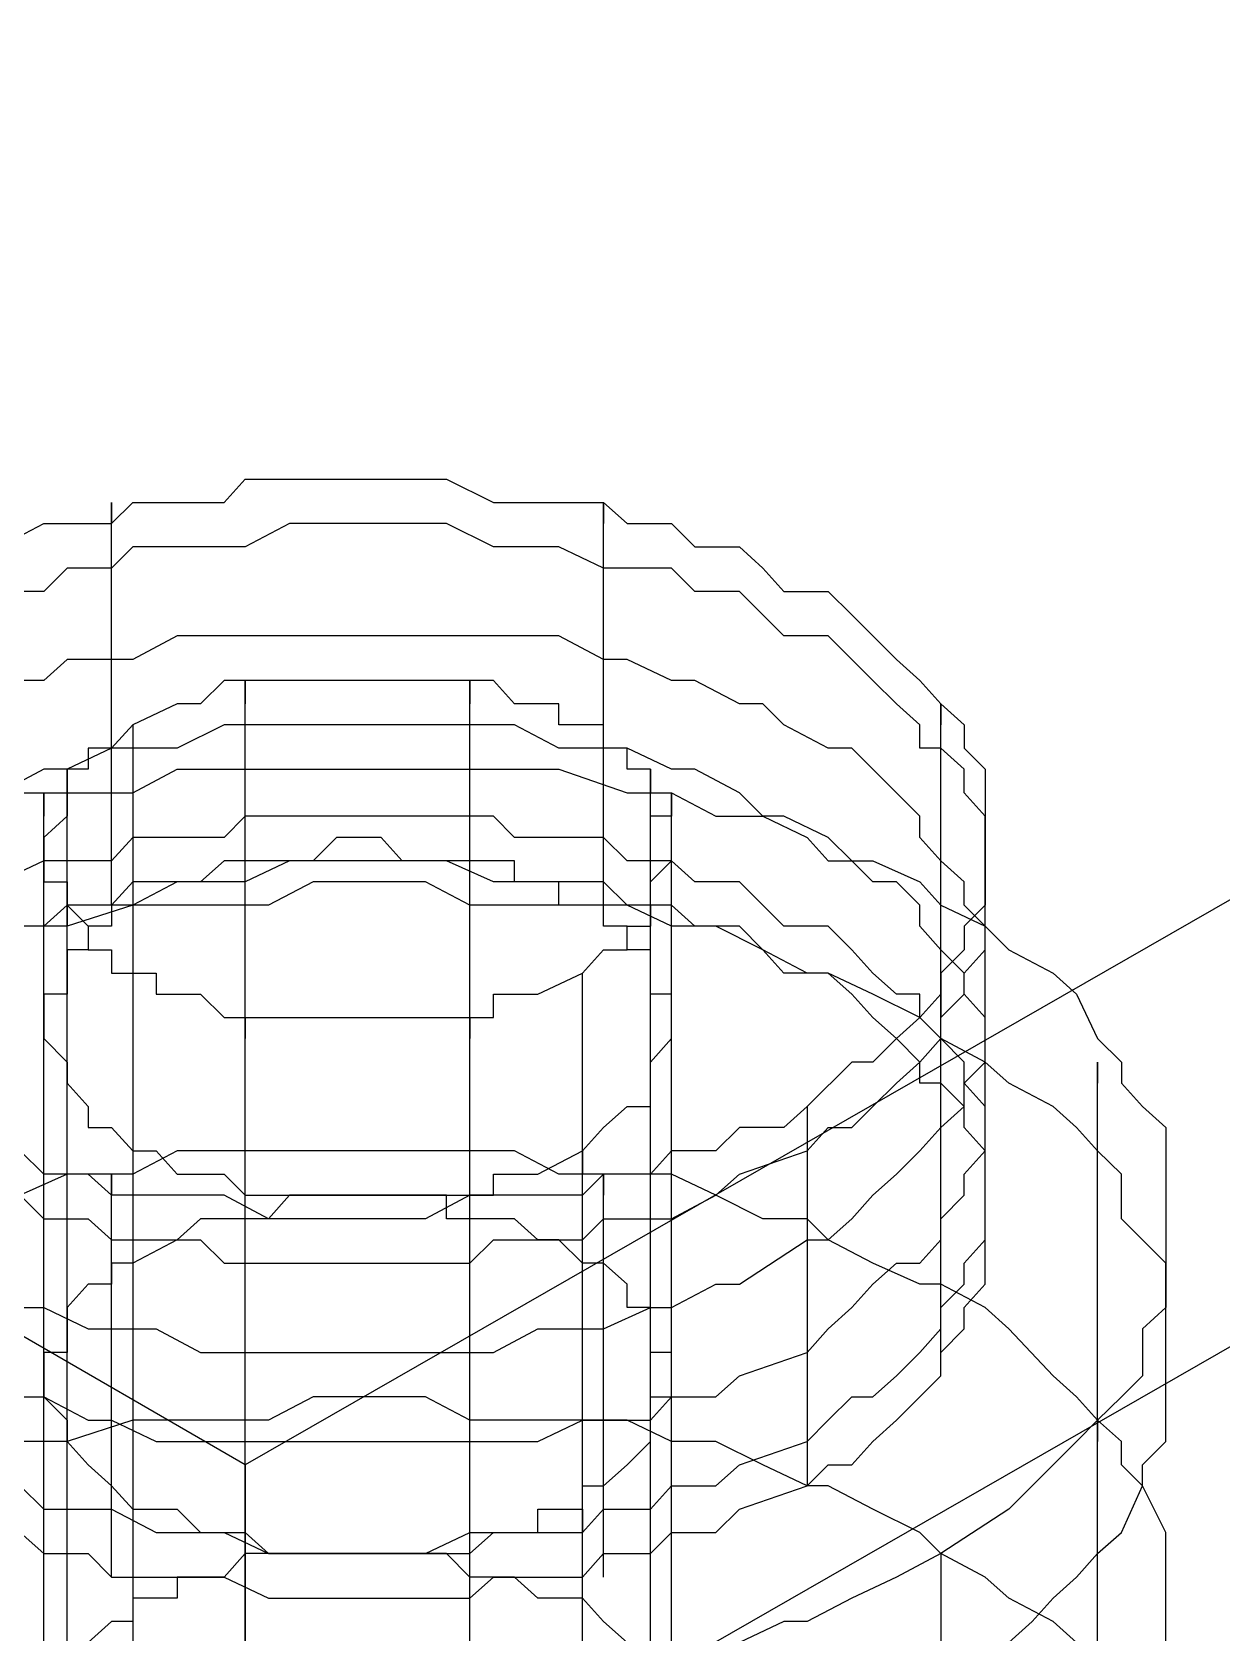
# Model space of a CAD drawing. Header units: millimetres. Extents: x 0 to 2112, y 8 to 1252.
# Drawn here: x 647.94 to 661.94, y 726.04 to 744.87 of the extents above; entities that cross this region are included whole.
import ezdxf

# ---------------------------------------------------------------- set-up
doc = ezdxf.new("R2010")
doc.units = ezdxf.units.MM
doc.layers.get('0').update_dxf_attribs({"linetype": 'CONTINUOUS'})

msp = doc.modelspace()

# ---------------------------------------------------------------- linework, layer by layer
at = {"color": 9}
for p, q in [((650.448, 728.006), (608.485, 752.253)), ((650.448, 728.006), (608.485, 752.253)), ((692.683, 752.253), (650.448, 728.006)), ((692.683, 752.253), (650.448, 728.006)), ((692.683, 746.989), (650.448, 722.746)), ((692.683, 746.989), (650.448, 722.746)), ((650.198, 739.33), (650.448, 739.606)), ((650.198, 739.33), (650.448, 739.606)), ((650.448, 739.606), (650.97, 739.606)), ((650.448, 739.606), (650.97, 739.606)), ((650.97, 739.606), (651.521, 739.606)), ((650.97, 739.606), (651.521, 739.606)), ((651.521, 739.606), (651.771, 739.606)), ((651.521, 739.606), (651.771, 739.606)), ((651.771, 739.606), (652.293, 739.606)), ((651.771, 739.606), (652.293, 739.606)), ((652.293, 739.606), (652.815, 739.606)), ((652.293, 739.606), (652.815, 739.606)), ((652.815, 739.606), (653.366, 739.33)), ((652.815, 739.606), (653.366, 739.33)), ((648.875, 734.593), (648.875, 739.33)), ((648.875, 739.33), (648.875, 739.084)), ((648.875, 739.084), (649.125, 739.33)), ((648.875, 739.084), (649.125, 739.33)), ((649.125, 739.33), (649.647, 739.33)), ((649.125, 739.33), (649.647, 739.33)), ((649.647, 739.33), (650.198, 739.33)), ((649.647, 739.33), (650.198, 739.33)), ((653.366, 739.33), (653.616, 739.33)), ((653.366, 739.33), (653.616, 739.33)), ((653.616, 739.33), (654.138, 739.33)), ((653.616, 739.33), (654.138, 739.33)), ((654.138, 739.33), (654.66, 739.33)), ((654.138, 739.33), (654.66, 739.33)), ((654.66, 734.593), (654.66, 739.33)), ((654.66, 739.33), (654.66, 739.084)), ((654.66, 739.33), (654.939, 739.084)), ((654.66, 739.33), (654.939, 739.084)), ((647.555, 738.808), (648.077, 739.084)), ((647.555, 738.808), (648.077, 739.084)), ((648.077, 739.084), (648.353, 739.084)), ((648.077, 739.084), (648.353, 739.084)), ((648.353, 739.084), (648.875, 739.084)), ((648.353, 739.084), (648.875, 739.084)), ((650.97, 739.084), (650.448, 738.808)), ((651.521, 739.084), (650.97, 739.084)), ((651.771, 739.084), (651.521, 739.084)), ((652.293, 739.084), (651.771, 739.084)), ((652.815, 739.084), (652.293, 739.084)), ((653.366, 738.808), (652.815, 739.084)), ((654.939, 739.084), (655.461, 739.084)), ((654.939, 739.084), (655.461, 739.084)), ((655.461, 739.084), (655.736, 738.808)), ((655.461, 739.084), (655.736, 738.808)), ((649.125, 738.808), (648.875, 738.558)), ((649.647, 738.808), (649.125, 738.808)), ((650.198, 738.808), (649.647, 738.808)), ((650.448, 738.808), (650.198, 738.808)), ((653.616, 738.808), (653.366, 738.808)), ((654.138, 738.808), (653.616, 738.808)), ((654.66, 738.558), (654.138, 738.808)), ((655.736, 738.808), (656.262, 738.808)), ((655.736, 738.808), (656.262, 738.808)), ((656.262, 738.808), (656.534, 738.558)), ((656.262, 738.808), (656.534, 738.558)), ((648.353, 738.558), (648.077, 738.283)), ((648.875, 738.558), (648.353, 738.558)), ((654.939, 738.558), (654.66, 738.558)), ((655.461, 738.558), (654.939, 738.558)), ((655.736, 738.283), (655.461, 738.558)), ((656.534, 738.558), (656.784, 738.283)), ((656.534, 738.558), (656.784, 738.283)), ((648.077, 738.283), (647.555, 738.283)), ((656.262, 738.283), (655.736, 738.283)), ((656.534, 738.008), (656.262, 738.283)), ((656.784, 738.283), (657.306, 738.283)), ((656.784, 738.283), (657.306, 738.283)), ((657.306, 738.283), (657.581, 738.008)), ((657.306, 738.283), (657.581, 738.008)), ((656.784, 737.761), (656.534, 738.008)), ((657.581, 738.008), (657.828, 737.761)), ((657.581, 738.008), (657.828, 737.761)), ((649.647, 737.761), (649.125, 737.485)), ((650.198, 737.761), (649.647, 737.761)), ((650.448, 737.761), (650.198, 737.761)), ((650.97, 737.761), (650.448, 737.761)), ((651.521, 737.761), (650.97, 737.761)), ((651.771, 737.761), (651.521, 737.761)), ((652.293, 737.761), (651.771, 737.761)), ((652.815, 737.761), (652.293, 737.761)), ((653.366, 737.761), (652.815, 737.761)), ((653.616, 737.761), (653.366, 737.761)), ((654.138, 737.761), (653.616, 737.761)), ((654.66, 737.485), (654.138, 737.761)), ((657.306, 737.761), (656.784, 737.761)), ((657.581, 737.485), (657.306, 737.761)), ((657.828, 737.761), (658.107, 737.485)), ((657.828, 737.761), (658.107, 737.485)), ((648.353, 737.485), (648.077, 737.235)), ((648.875, 737.485), (648.353, 737.485)), ((649.125, 737.485), (648.875, 737.485)), ((654.939, 737.485), (654.66, 737.485)), ((655.461, 737.235), (654.939, 737.485)), ((657.828, 737.235), (657.581, 737.485)), ((658.107, 737.485), (658.382, 737.235)), ((658.107, 737.485), (658.382, 737.235)), ((648.077, 737.235), (647.555, 737.235)), ((650.198, 737.235), (649.923, 736.96)), ((650.198, 737.235), (649.923, 736.96)), ((650.448, 737.235), (650.198, 737.235)), ((650.198, 737.235), (650.198, 737.235)), ((650.448, 737.235), (650.198, 737.235)), ((650.198, 737.235), (650.198, 737.235)), ((650.723, 737.235), (650.448, 737.235)), ((650.448, 720.623), (650.448, 737.235)), ((650.448, 737.235), (650.448, 736.96)), ((650.723, 737.235), (650.448, 737.235)), ((650.97, 737.235), (650.723, 737.235)), ((650.97, 737.235), (650.723, 737.235)), ((651.245, 737.235), (650.97, 737.235)), ((651.245, 737.235), (650.97, 737.235)), ((651.521, 737.235), (651.245, 737.235)), ((651.521, 737.235), (651.245, 737.235)), ((651.771, 737.235), (651.521, 737.235)), ((651.521, 737.235), (651.521, 737.235)), ((651.771, 737.235), (651.521, 737.235)), ((651.521, 737.235), (651.521, 737.235)), ((652.046, 737.235), (651.771, 737.235)), ((652.046, 737.235), (651.771, 737.235)), ((652.293, 737.235), (652.046, 737.235)), ((652.293, 737.235), (652.046, 737.235)), ((652.568, 737.235), (652.293, 737.235)), ((652.568, 737.235), (652.293, 737.235)), ((652.815, 737.235), (652.568, 737.235)), ((652.815, 737.235), (652.568, 737.235)), ((653.09, 737.235), (652.815, 737.235)), ((652.815, 737.235), (652.815, 737.235)), ((653.09, 737.235), (652.815, 737.235)), ((652.815, 737.235), (652.815, 737.235)), ((653.366, 737.235), (653.09, 737.235)), ((653.09, 720.623), (653.09, 737.235)), ((653.09, 737.235), (653.09, 736.96)), ((653.366, 737.235), (653.09, 737.235)), ((653.616, 736.96), (653.366, 737.235)), ((653.616, 736.96), (653.366, 737.235)), ((655.736, 737.235), (655.461, 737.235)), ((656.262, 736.96), (655.736, 737.235)), ((658.107, 736.96), (657.828, 737.235)), ((658.382, 737.235), (658.382, 737.235)), ((658.382, 737.235), (658.629, 736.96)), ((658.382, 737.235), (658.382, 737.235)), ((658.382, 737.235), (658.629, 736.96)), ((649.647, 736.96), (649.125, 736.713)), ((649.647, 736.96), (649.125, 736.713)), ((649.923, 736.96), (649.647, 736.96)), ((649.647, 736.96), (649.647, 736.96)), ((649.923, 736.96), (649.647, 736.96)), ((649.647, 736.96), (649.647, 736.96)), ((653.891, 736.96), (653.616, 736.96)), ((653.616, 736.96), (653.616, 736.96)), ((653.891, 736.96), (653.616, 736.96)), ((653.616, 736.96), (653.616, 736.96)), ((654.138, 736.96), (653.891, 736.96)), ((654.138, 736.96), (653.891, 736.96)), ((654.138, 736.713), (654.138, 736.96)), ((654.138, 736.713), (654.138, 736.96)), ((656.534, 736.96), (656.262, 736.96)), ((656.784, 736.713), (656.534, 736.96)), ((658.382, 736.713), (658.107, 736.96)), ((658.629, 732.497), (658.629, 736.96)), ((658.629, 736.96), (658.629, 736.713)), ((658.629, 736.96), (658.904, 736.713)), ((658.629, 736.96), (658.904, 736.713)), ((649.125, 736.713), (648.875, 736.438)), ((649.125, 736.713), (648.875, 736.438)), ((649.125, 736.713), (649.125, 736.713)), ((649.125, 736.713), (649.125, 736.713)), ((649.125, 736.713), (649.125, 720.101)), ((649.125, 736.713), (649.125, 720.101)), ((650.198, 736.713), (649.647, 736.438)), ((650.448, 736.713), (650.198, 736.713)), ((650.97, 736.713), (650.448, 736.713)), ((651.521, 736.713), (650.97, 736.713)), ((651.771, 736.713), (651.521, 736.713)), ((652.293, 736.713), (651.771, 736.713)), ((652.815, 736.713), (652.293, 736.713)), ((653.366, 736.713), (652.815, 736.713)), ((653.616, 736.713), (653.366, 736.713)), ((654.138, 736.438), (653.616, 736.713)), ((654.413, 736.713), (654.138, 736.713)), ((654.413, 736.713), (654.138, 736.713)), ((654.66, 736.713), (654.413, 736.713)), ((654.66, 736.713), (654.413, 736.713)), ((654.66, 736.438), (654.66, 736.713)), ((654.66, 736.438), (654.66, 736.713)), ((657.306, 736.438), (656.784, 736.713)), ((658.382, 736.438), (658.382, 736.713)), ((658.904, 736.713), (658.904, 736.438)), ((658.904, 736.713), (658.904, 736.438)), ((648.875, 736.438), (648.353, 736.191)), ((648.875, 736.438), (648.6, 736.438)), ((648.6, 736.438), (648.6, 736.191)), ((648.875, 736.438), (648.6, 736.438)), ((648.6, 736.438), (648.6, 736.191)), ((649.125, 736.438), (648.875, 736.438)), ((648.875, 736.438), (648.875, 736.438)), ((648.875, 736.438), (648.875, 736.438)), ((649.647, 736.438), (649.125, 736.438)), ((654.66, 736.438), (654.138, 736.438)), ((654.939, 736.438), (654.66, 736.438)), ((654.939, 736.438), (654.66, 736.438)), ((654.939, 736.438), (654.66, 736.438)), ((655.461, 736.191), (654.939, 736.438)), ((654.939, 736.191), (654.939, 736.438)), ((654.939, 736.191), (654.939, 736.438)), ((657.581, 736.438), (657.306, 736.438)), ((657.828, 736.191), (657.581, 736.438)), ((658.629, 736.438), (658.382, 736.438)), ((658.904, 736.191), (658.629, 736.438)), ((658.904, 736.438), (659.151, 736.191)), ((658.904, 736.438), (659.151, 736.191)), ((648.077, 736.191), (647.555, 735.916)), ((648.353, 736.191), (648.077, 736.191)), ((648.6, 736.191), (648.353, 736.191)), ((648.353, 736.191), (648.353, 735.916)), ((648.353, 719.328), (648.353, 736.191)), ((648.353, 736.191), (648.353, 735.916)), ((648.6, 736.191), (648.353, 736.191)), ((648.353, 736.191), (648.353, 735.916)), ((649.125, 735.916), (649.647, 736.191)), ((649.125, 735.916), (649.647, 736.191)), ((649.647, 736.191), (650.198, 736.191)), ((649.647, 736.191), (650.198, 736.191)), ((650.198, 736.191), (650.723, 736.191)), ((650.198, 736.191), (650.723, 736.191)), ((650.723, 736.191), (651.245, 736.191)), ((650.723, 736.191), (651.245, 736.191)), ((651.245, 736.191), (652.046, 736.191)), ((651.245, 736.191), (652.046, 736.191)), ((652.046, 736.191), (652.568, 736.191)), ((652.046, 736.191), (652.568, 736.191)), ((652.568, 736.191), (653.09, 736.191)), ((652.568, 736.191), (653.09, 736.191)), ((653.09, 736.191), (653.616, 736.191)), ((653.09, 736.191), (653.616, 736.191)), ((653.616, 736.191), (654.138, 736.191)), ((653.616, 736.191), (654.138, 736.191)), ((654.138, 736.191), (654.939, 735.916)), ((654.138, 736.191), (654.939, 735.916)), ((655.214, 736.191), (654.939, 736.191)), ((654.939, 736.191), (654.939, 736.191)), ((655.214, 736.191), (654.939, 736.191)), ((654.939, 736.191), (654.939, 736.191)), ((655.214, 735.916), (655.214, 736.191)), ((655.214, 719.328), (655.214, 736.191)), ((655.214, 736.191), (655.214, 735.916)), ((655.214, 735.916), (655.214, 736.191)), ((655.736, 736.191), (655.461, 736.191)), ((656.262, 735.916), (655.736, 736.191)), ((658.107, 735.916), (657.828, 736.191)), ((658.904, 735.916), (658.904, 736.191)), ((659.151, 736.191), (659.151, 735.916)), ((659.151, 736.191), (659.151, 735.916)), ((647.802, 735.916), (648.353, 735.916)), ((647.802, 735.916), (648.353, 735.916)), ((648.077, 723.791), (648.077, 735.916)), ((648.077, 735.916), (648.077, 735.64)), ((648.353, 735.916), (649.125, 735.916)), ((648.353, 735.916), (649.125, 735.916)), ((648.353, 735.916), (648.353, 735.916)), ((648.353, 735.916), (648.353, 735.64)), ((648.353, 735.916), (648.353, 735.916)), ((648.353, 735.916), (648.353, 735.64)), ((654.939, 735.916), (655.461, 735.916)), ((654.939, 735.916), (655.461, 735.916)), ((655.214, 735.64), (655.214, 735.916)), ((655.214, 735.916), (655.214, 735.916)), ((655.214, 735.64), (655.214, 735.916)), ((655.214, 735.916), (655.214, 735.916)), ((655.461, 723.791), (655.461, 735.916)), ((655.461, 735.916), (655.461, 735.64)), ((655.461, 735.916), (655.983, 735.64)), ((655.461, 735.916), (655.983, 735.64)), ((656.534, 735.64), (656.262, 735.916)), ((658.382, 735.64), (658.107, 735.916)), ((659.151, 735.64), (658.904, 735.916)), ((659.151, 735.916), (659.151, 735.64)), ((659.151, 735.916), (659.151, 735.64)), ((648.353, 735.64), (648.077, 735.39)), ((648.353, 735.64), (648.077, 735.39)), ((648.353, 735.64), (648.353, 735.64)), ((648.353, 735.64), (648.353, 735.64)), ((650.448, 735.64), (650.198, 735.39)), ((650.97, 735.64), (650.448, 735.64)), ((651.521, 735.64), (650.97, 735.64)), ((651.771, 735.64), (651.521, 735.64)), ((652.293, 735.64), (651.771, 735.64)), ((652.815, 735.64), (652.293, 735.64)), ((653.366, 735.64), (652.815, 735.64)), ((653.616, 735.39), (653.366, 735.64)), ((655.461, 735.64), (655.214, 735.64)), ((655.461, 735.64), (655.214, 735.64)), ((655.461, 735.39), (655.461, 735.64)), ((655.461, 735.39), (655.461, 735.64)), ((655.983, 735.64), (656.534, 735.64)), ((655.983, 735.64), (656.534, 735.64)), ((656.534, 735.64), (657.059, 735.39)), ((656.534, 735.64), (657.059, 735.39)), ((656.784, 735.64), (656.534, 735.64)), ((657.306, 735.39), (656.784, 735.64)), ((658.382, 735.39), (658.382, 735.64)), ((659.151, 735.39), (659.151, 735.64)), ((659.151, 735.64), (659.151, 735.39)), ((659.151, 735.64), (659.151, 735.39)), ((648.077, 735.39), (648.077, 735.39)), ((648.077, 735.39), (648.077, 735.115)), ((648.077, 735.39), (648.077, 735.39)), ((648.077, 735.39), (648.077, 735.115)), ((649.125, 735.39), (648.875, 735.115)), ((649.647, 735.39), (649.125, 735.39)), ((650.198, 735.39), (649.647, 735.39)), ((651.521, 735.39), (651.245, 735.115)), ((651.771, 735.39), (651.521, 735.39)), ((651.521, 735.39), (651.521, 735.39)), ((652.046, 735.39), (651.771, 735.39)), ((652.293, 735.115), (652.046, 735.39)), ((654.138, 735.39), (653.616, 735.39)), ((654.66, 735.39), (654.138, 735.39)), ((654.939, 735.115), (654.66, 735.39)), ((655.461, 735.115), (655.461, 735.39)), ((655.461, 735.39), (655.461, 735.39)), ((655.461, 735.115), (655.461, 735.39)), ((655.461, 735.39), (655.461, 735.39)), ((657.059, 735.39), (657.306, 735.115)), ((657.059, 735.39), (657.306, 735.115)), ((657.581, 735.115), (657.306, 735.39)), ((658.629, 735.115), (658.382, 735.39)), ((659.151, 735.115), (659.151, 735.39)), ((659.151, 735.39), (659.151, 735.115)), ((659.151, 735.39), (659.151, 735.115)), ((648.077, 735.115), (647.555, 734.868)), ((648.353, 735.115), (648.077, 735.115)), ((648.077, 735.115), (648.077, 735.115)), ((648.077, 735.115), (648.077, 734.868)), ((648.077, 735.115), (648.077, 735.115)), ((648.077, 735.115), (648.077, 734.868)), ((648.875, 735.115), (648.353, 735.115)), ((650.198, 735.115), (649.923, 734.868)), ((650.448, 735.115), (650.198, 735.115)), ((650.198, 735.115), (650.198, 735.115)), ((650.97, 735.115), (650.448, 734.868)), ((650.97, 735.115), (650.448, 734.868)), ((650.723, 735.115), (650.448, 735.115)), ((650.97, 735.115), (650.723, 735.115)), ((651.521, 735.115), (650.97, 735.115)), ((651.521, 735.115), (650.97, 735.115)), ((651.245, 735.115), (650.97, 735.115)), ((651.771, 735.115), (651.521, 735.115)), ((651.771, 735.115), (651.521, 735.115)), ((652.293, 735.115), (651.771, 735.115)), ((652.293, 735.115), (651.771, 735.115)), ((652.815, 735.115), (652.293, 735.115)), ((652.815, 735.115), (652.293, 735.115)), ((652.568, 735.115), (652.293, 735.115)), ((652.815, 735.115), (652.568, 735.115)), ((653.366, 734.868), (652.815, 735.115)), ((653.366, 734.868), (652.815, 735.115)), ((653.09, 735.115), (652.815, 735.115)), ((652.815, 735.115), (652.815, 735.115)), ((653.366, 735.115), (653.09, 735.115)), ((653.616, 735.115), (653.366, 735.115)), ((653.616, 734.868), (653.616, 735.115)), ((655.461, 735.115), (654.939, 735.115)), ((655.214, 734.868), (655.461, 735.115)), ((655.214, 734.868), (655.461, 735.115)), ((655.736, 734.868), (655.461, 735.115)), ((655.461, 735.115), (655.461, 735.115)), ((655.461, 735.115), (655.461, 735.115)), ((657.306, 735.115), (657.828, 735.115)), ((657.306, 735.115), (657.828, 735.115)), ((657.828, 734.868), (657.581, 735.115)), ((657.828, 735.115), (658.382, 734.868)), ((657.828, 735.115), (658.382, 734.868)), ((658.904, 734.868), (658.629, 735.115)), ((659.151, 734.868), (659.151, 735.115)), ((659.151, 735.115), (659.151, 734.868)), ((659.151, 735.115), (659.151, 734.868)), ((648.077, 734.868), (648.353, 734.868)), ((648.077, 734.868), (648.353, 734.868)), ((648.353, 734.868), (648.353, 734.593)), ((648.353, 734.868), (648.353, 734.593)), ((649.125, 734.868), (648.875, 734.593)), ((649.125, 734.868), (648.875, 734.593)), ((649.647, 734.868), (649.125, 734.868)), ((649.647, 734.868), (649.125, 734.868)), ((649.647, 734.868), (649.125, 734.593)), ((650.198, 734.868), (649.647, 734.868)), ((650.198, 734.868), (649.647, 734.868)), ((649.923, 734.868), (649.647, 734.868)), ((649.647, 734.868), (649.647, 734.868)), ((650.448, 734.868), (650.198, 734.868)), ((650.448, 734.868), (650.198, 734.868)), ((651.245, 734.868), (650.723, 734.593)), ((652.046, 734.868), (651.245, 734.868)), ((652.568, 734.868), (652.046, 734.868)), ((653.09, 734.593), (652.568, 734.868)), ((653.616, 734.868), (653.366, 734.868)), ((653.616, 734.868), (653.366, 734.868)), ((654.138, 734.868), (653.616, 734.868)), ((654.138, 734.868), (653.616, 734.868)), ((653.891, 734.868), (653.616, 734.868)), ((654.138, 734.868), (653.891, 734.868)), ((654.66, 734.868), (654.138, 734.868)), ((654.66, 734.868), (654.138, 734.868)), ((654.138, 734.593), (654.138, 734.868)), ((654.939, 734.593), (654.66, 734.868)), ((654.939, 734.593), (654.66, 734.868)), ((655.214, 734.593), (655.214, 734.868)), ((655.214, 734.868), (655.214, 734.868)), ((655.214, 734.593), (655.214, 734.868)), ((655.214, 734.868), (655.214, 734.868)), ((656.262, 734.868), (655.736, 734.868)), ((656.534, 734.593), (656.262, 734.868)), ((658.107, 734.868), (657.828, 734.868)), ((658.382, 734.593), (658.107, 734.868)), ((658.382, 734.868), (658.629, 734.593)), ((658.382, 734.868), (658.629, 734.593)), ((658.904, 734.593), (658.904, 734.868)), ((659.151, 734.593), (659.151, 734.868)), ((659.151, 734.868), (659.151, 734.593)), ((659.151, 734.868), (659.151, 734.593)), ((648.353, 734.593), (648.077, 734.346)), ((648.353, 734.593), (648.077, 734.346)), ((649.125, 734.593), (648.353, 734.346)), ((648.875, 734.593), (648.353, 734.593)), ((648.875, 734.593), (648.353, 734.593)), ((648.353, 734.593), (648.353, 734.593)), ((648.353, 734.593), (648.353, 734.593)), ((648.353, 734.593), (648.6, 734.346)), ((648.353, 717.73), (648.353, 734.593)), ((648.353, 734.593), (648.353, 734.346)), ((648.353, 734.593), (648.353, 734.593)), ((648.353, 734.593), (648.353, 734.593)), ((648.353, 734.593), (648.6, 734.346)), ((649.125, 734.593), (648.875, 734.593)), ((648.875, 734.593), (648.875, 734.346)), ((649.647, 734.593), (649.125, 734.593)), ((649.125, 734.593), (649.125, 734.593)), ((649.125, 734.593), (649.125, 734.346)), ((650.198, 734.593), (649.647, 734.593)), ((650.723, 734.593), (650.198, 734.593)), ((653.616, 734.593), (653.09, 734.593)), ((654.138, 734.593), (653.616, 734.593)), ((654.939, 734.593), (654.138, 734.593)), ((654.413, 734.593), (654.138, 734.593)), ((654.66, 734.593), (654.413, 734.593)), ((654.66, 734.346), (654.66, 734.593)), ((655.461, 734.346), (654.939, 734.593)), ((655.461, 734.593), (654.939, 734.593)), ((655.461, 734.593), (654.939, 734.593)), ((655.214, 734.346), (655.214, 734.593)), ((655.214, 734.593), (655.214, 734.593)), ((655.214, 717.73), (655.214, 734.593)), ((655.214, 734.593), (655.214, 734.346)), ((655.214, 734.346), (655.214, 734.593)), ((655.214, 734.593), (655.214, 734.593)), ((655.736, 734.346), (655.461, 734.593)), ((655.736, 734.346), (655.461, 734.593)), ((656.784, 734.346), (656.534, 734.593)), ((658.382, 734.346), (658.382, 734.593)), ((658.629, 734.593), (659.151, 734.346)), ((658.629, 734.593), (659.151, 734.346)), ((659.151, 734.346), (658.904, 734.593)), ((659.151, 734.593), (658.904, 734.346)), ((659.151, 734.593), (658.904, 734.346)), ((659.151, 734.346), (659.151, 734.593)), ((648.077, 734.346), (647.555, 734.346)), ((648.077, 734.346), (647.555, 734.346)), ((648.353, 734.346), (647.802, 734.346)), ((648.6, 734.346), (648.6, 734.346)), ((648.6, 734.346), (648.6, 734.067)), ((648.875, 734.346), (648.6, 734.346)), ((648.6, 734.346), (648.6, 734.067)), ((648.6, 734.346), (648.6, 734.346)), ((648.6, 734.346), (648.6, 734.067)), ((654.939, 734.346), (654.66, 734.346)), ((654.939, 734.067), (654.939, 734.346)), ((654.939, 734.346), (655.214, 734.346)), ((654.939, 734.067), (654.939, 734.346)), ((654.939, 734.346), (654.939, 734.346)), ((654.939, 734.067), (654.939, 734.346)), ((654.939, 734.346), (655.214, 734.346)), ((655.983, 734.346), (655.461, 734.346)), ((656.262, 734.346), (655.736, 734.346)), ((656.262, 734.346), (655.736, 734.346)), ((656.534, 734.067), (655.983, 734.346)), ((656.534, 734.067), (656.262, 734.346)), ((656.534, 734.067), (656.262, 734.346)), ((657.306, 734.346), (656.784, 734.346)), ((657.581, 734.067), (657.306, 734.346)), ((658.629, 734.067), (658.382, 734.346)), ((658.904, 734.346), (658.904, 734.067)), ((658.904, 734.346), (658.904, 734.067)), ((659.151, 734.346), (659.43, 734.067)), ((659.151, 734.346), (659.43, 734.067)), ((659.151, 734.067), (659.151, 734.346)), ((659.151, 734.067), (659.151, 734.346)), ((648.6, 734.067), (648.353, 734.067)), ((648.353, 734.067), (648.353, 733.792)), ((648.6, 734.067), (648.875, 734.067)), ((648.6, 734.067), (648.875, 734.067)), ((648.875, 734.067), (648.875, 733.792)), ((648.875, 734.067), (648.875, 733.792)), ((654.413, 733.792), (654.66, 734.067)), ((654.413, 733.792), (654.66, 734.067)), ((654.66, 734.067), (654.66, 734.067)), ((654.66, 734.067), (654.939, 734.067)), ((654.66, 734.067), (654.66, 734.067)), ((654.66, 734.067), (654.939, 734.067)), ((655.214, 734.067), (654.939, 734.067)), ((655.214, 733.792), (655.214, 734.067)), ((657.059, 733.792), (656.534, 734.067)), ((656.784, 733.792), (656.534, 734.067)), ((656.784, 733.792), (656.534, 734.067)), ((657.828, 733.792), (657.581, 734.067)), ((658.904, 733.792), (658.629, 734.067)), ((658.904, 734.067), (658.629, 733.792)), ((658.904, 734.067), (658.629, 733.792)), ((658.904, 733.792), (659.151, 734.067)), ((659.151, 733.792), (659.151, 734.067)), ((659.43, 734.067), (659.952, 733.792)), ((659.43, 734.067), (659.952, 733.792)), ((648.353, 733.792), (648.353, 733.792)), ((648.353, 733.792), (648.353, 733.545)), ((648.875, 733.792), (649.125, 733.792)), ((648.875, 733.792), (649.125, 733.792)), ((649.125, 733.792), (649.4, 733.792)), ((649.125, 733.792), (649.4, 733.792)), ((649.4, 733.792), (649.4, 733.545)), ((649.4, 733.792), (649.4, 733.545)), ((653.891, 733.545), (654.413, 733.792)), ((653.891, 733.545), (654.413, 733.792)), ((654.413, 733.792), (654.413, 733.792)), ((654.413, 717.208), (654.413, 733.792)), ((654.413, 733.792), (654.413, 733.792)), ((654.413, 717.208), (654.413, 733.792)), ((655.214, 733.545), (655.214, 733.792)), ((655.214, 733.792), (655.214, 733.792)), ((657.306, 733.792), (656.784, 733.792)), ((657.306, 733.792), (656.784, 733.792)), ((657.306, 733.792), (657.059, 733.792)), ((657.828, 733.545), (657.306, 733.792)), ((657.581, 733.545), (657.306, 733.792)), ((657.581, 733.545), (657.306, 733.792)), ((658.107, 733.545), (657.828, 733.792)), ((658.629, 733.792), (658.629, 733.545)), ((658.629, 733.792), (658.629, 733.545)), ((658.904, 733.545), (658.904, 733.792)), ((658.904, 733.545), (658.904, 733.792)), ((659.151, 733.545), (659.151, 733.792)), ((659.952, 733.792), (660.227, 733.545)), ((659.952, 733.792), (660.227, 733.545)), ((648.353, 733.545), (648.077, 733.545)), ((648.077, 733.545), (648.077, 733.27)), ((648.353, 733.545), (648.353, 733.545)), ((649.4, 733.545), (649.647, 733.545)), ((649.4, 733.545), (649.647, 733.545)), ((649.647, 733.545), (649.923, 733.545)), ((649.647, 733.545), (649.923, 733.545)), ((649.923, 733.545), (649.923, 733.545)), ((649.923, 733.545), (650.198, 733.27)), ((649.923, 733.545), (649.923, 733.545)), ((649.923, 733.545), (650.198, 733.27)), ((653.366, 733.27), (653.366, 733.545)), ((653.366, 733.545), (653.616, 733.545)), ((653.366, 733.27), (653.366, 733.545)), ((653.366, 733.545), (653.616, 733.545)), ((653.616, 733.545), (653.891, 733.545)), ((653.616, 733.545), (653.891, 733.545)), ((653.891, 733.545), (653.891, 733.545)), ((653.891, 733.545), (653.891, 733.545)), ((655.461, 733.545), (655.214, 733.545)), ((655.461, 733.27), (655.461, 733.545)), ((657.828, 733.27), (657.581, 733.545)), ((657.828, 733.27), (657.581, 733.545)), ((658.382, 733.27), (657.828, 733.545)), ((658.382, 733.545), (658.107, 733.545)), ((658.382, 733.27), (658.382, 733.545)), ((658.629, 733.545), (658.382, 733.27)), ((658.629, 733.545), (658.382, 733.27)), ((658.629, 729.054), (658.629, 733.545)), ((658.629, 733.545), (658.629, 733.27)), ((658.629, 733.27), (658.904, 733.545)), ((659.151, 733.27), (658.904, 733.545)), ((659.151, 733.27), (659.151, 733.545)), ((660.227, 733.545), (660.474, 733.023)), ((660.227, 733.545), (660.474, 733.023)), ((648.077, 733.27), (648.077, 733.27)), ((648.077, 733.27), (648.077, 733.023)), ((650.198, 733.27), (650.448, 733.27)), ((650.198, 733.27), (650.448, 733.27)), ((650.448, 733.27), (650.723, 733.27)), ((650.448, 716.682), (650.448, 733.27)), ((650.448, 733.27), (650.448, 733.023)), ((650.448, 733.27), (650.723, 733.27)), ((650.723, 733.27), (650.723, 733.27)), ((650.723, 733.27), (650.97, 733.27)), ((650.723, 733.27), (650.723, 733.27)), ((650.723, 733.27), (650.97, 733.27)), ((650.97, 733.27), (651.245, 733.27)), ((650.97, 733.27), (651.245, 733.27)), ((651.245, 733.27), (651.521, 733.27)), ((651.245, 733.27), (651.521, 733.27)), ((651.521, 733.27), (651.771, 733.27)), ((651.521, 733.27), (651.771, 733.27)), ((651.771, 733.27), (652.046, 733.27)), ((651.771, 733.27), (652.046, 733.27)), ((652.046, 733.27), (652.046, 733.27)), ((652.046, 733.27), (652.293, 733.27)), ((652.046, 733.27), (652.046, 733.27)), ((652.046, 733.27), (652.293, 733.27)), ((652.293, 733.27), (652.568, 733.27)), ((652.293, 733.27), (652.568, 733.27)), ((652.568, 733.27), (652.815, 733.27)), ((652.568, 733.27), (652.815, 733.27)), ((652.815, 733.27), (653.09, 733.27)), ((652.815, 733.27), (653.09, 733.27)), ((653.09, 733.27), (653.366, 733.27)), ((653.09, 716.682), (653.09, 733.27)), ((653.09, 733.27), (653.09, 733.023)), ((653.09, 733.27), (653.366, 733.27)), ((655.461, 733.023), (655.461, 733.27)), ((655.461, 733.27), (655.461, 733.27)), ((658.107, 733.023), (657.828, 733.27)), ((658.107, 733.023), (657.828, 733.27)), ((658.382, 733.27), (658.107, 733.023)), ((658.382, 733.27), (658.107, 733.023)), ((658.629, 733.023), (658.382, 733.27)), ((658.629, 733.023), (658.382, 733.27)), ((658.629, 733.023), (658.629, 733.27)), ((659.151, 733.023), (659.151, 733.27)), ((659.151, 733.023), (659.151, 733.27)), ((648.077, 733.023), (648.077, 733.023)), ((648.077, 733.023), (648.353, 732.744)), ((655.214, 732.744), (655.461, 733.023)), ((655.461, 733.023), (655.461, 733.023)), ((658.107, 733.023), (657.828, 732.744)), ((658.107, 733.023), (657.828, 732.744)), ((658.382, 732.744), (658.107, 733.023)), ((658.382, 732.744), (658.107, 733.023)), ((658.382, 732.744), (658.629, 733.023)), ((659.151, 732.744), (658.629, 733.023)), ((658.904, 732.744), (658.629, 733.023)), ((659.151, 732.744), (659.151, 733.023)), ((659.151, 732.744), (659.151, 733.023)), ((660.474, 733.023), (660.753, 732.744)), ((660.474, 733.023), (660.753, 732.744)), ((648.353, 732.744), (648.353, 732.744)), ((648.353, 732.744), (648.353, 732.497)), ((655.214, 732.497), (655.214, 732.744)), ((655.214, 732.744), (655.214, 732.744)), ((657.581, 732.744), (657.059, 732.222)), ((657.581, 732.744), (657.059, 732.222)), ((657.828, 732.744), (657.581, 732.744)), ((657.828, 732.744), (657.581, 732.744)), ((658.107, 732.497), (658.382, 732.744)), ((658.382, 732.497), (658.382, 732.744)), ((658.382, 732.497), (658.382, 732.744)), ((658.904, 732.497), (658.904, 732.744)), ((658.904, 732.497), (659.151, 732.744)), ((659.43, 732.497), (659.151, 732.744)), ((659.151, 732.497), (659.151, 732.744)), ((660.474, 720.623), (660.474, 732.744)), ((660.474, 732.744), (660.474, 732.497)), ((660.753, 732.744), (660.753, 732.497)), ((660.753, 732.744), (660.753, 732.497)), ((648.353, 732.497), (648.353, 732.497)), ((648.353, 732.497), (648.6, 732.222)), ((655.214, 732.222), (655.214, 732.497)), ((655.214, 732.497), (655.214, 732.497)), ((657.828, 732.222), (658.107, 732.497)), ((658.629, 732.497), (658.382, 732.497)), ((658.629, 732.497), (658.382, 732.497)), ((658.904, 732.222), (658.629, 732.497)), ((658.904, 732.222), (658.629, 732.497)), ((659.151, 732.222), (658.904, 732.497)), ((658.904, 732.222), (658.904, 732.497)), ((659.151, 732.222), (659.151, 732.497)), ((659.952, 732.222), (659.43, 732.497)), ((660.753, 732.497), (661, 732.222)), ((660.753, 732.497), (661, 732.222)), ((648.6, 732.222), (648.6, 732.222)), ((648.6, 732.222), (648.6, 731.975)), ((654.66, 731.975), (654.939, 732.222)), ((654.939, 732.222), (654.939, 732.222)), ((654.939, 732.222), (655.214, 732.222)), ((657.059, 732.222), (656.784, 731.975)), ((657.059, 732.222), (656.784, 731.975)), ((657.059, 732.222), (657.059, 727.759)), ((657.059, 732.222), (657.059, 727.759)), ((657.581, 731.975), (657.828, 732.222)), ((658.629, 731.975), (658.904, 732.222)), ((658.904, 731.975), (658.904, 732.222)), ((658.904, 731.975), (658.904, 732.222)), ((659.151, 731.975), (659.151, 732.222)), ((659.151, 731.975), (659.151, 732.222)), ((660.227, 731.975), (659.952, 732.222)), ((661, 732.222), (661.275, 731.975)), ((661, 732.222), (661.275, 731.975)), ((648.6, 731.975), (648.875, 731.975)), ((648.875, 731.975), (648.875, 731.975)), ((648.875, 731.975), (649.125, 731.7)), ((654.413, 731.7), (654.66, 731.975)), ((654.66, 731.975), (654.66, 731.975)), ((656.262, 731.975), (655.983, 731.7)), ((656.262, 731.975), (655.983, 731.7)), ((656.784, 731.975), (656.262, 731.975)), ((656.784, 731.975), (656.262, 731.975)), ((657.059, 731.7), (657.306, 731.975)), ((657.306, 731.975), (657.581, 731.975)), ((658.382, 731.7), (658.629, 731.975)), ((658.629, 731.975), (658.629, 731.975)), ((659.151, 731.7), (658.904, 731.975)), ((659.151, 731.7), (658.904, 731.975)), ((659.151, 731.7), (659.151, 731.975)), ((659.151, 731.7), (659.151, 731.975)), ((660.474, 731.7), (660.227, 731.975)), ((661.275, 731.975), (661.275, 731.425)), ((661.275, 731.975), (661.275, 731.425)), ((648.077, 731.425), (647.802, 731.7)), ((648.077, 731.425), (647.802, 731.7)), ((649.647, 731.7), (649.125, 731.425)), ((649.125, 731.7), (649.4, 731.7)), ((649.4, 731.7), (649.4, 731.7)), ((649.4, 731.7), (649.647, 731.425)), ((650.198, 731.7), (649.647, 731.7)), ((650.723, 731.7), (650.198, 731.7)), ((651.245, 731.7), (650.723, 731.7)), ((652.046, 731.7), (651.245, 731.7)), ((652.568, 731.7), (652.046, 731.7)), ((653.09, 731.7), (652.568, 731.7)), ((653.616, 731.7), (653.09, 731.7)), ((654.138, 731.425), (653.616, 731.7)), ((653.891, 731.425), (654.413, 731.7)), ((654.413, 731.7), (654.413, 731.425)), ((654.413, 731.7), (654.413, 731.7)), ((655.461, 731.7), (655.214, 731.425)), ((655.461, 731.7), (655.214, 731.425)), ((655.983, 731.7), (655.461, 731.7)), ((655.983, 731.7), (655.461, 731.7)), ((656.262, 731.425), (657.059, 731.7)), ((657.059, 731.7), (657.059, 731.425)), ((658.107, 731.425), (658.382, 731.7)), ((658.904, 731.425), (659.151, 731.7)), ((659.151, 731.425), (659.151, 731.7)), ((659.151, 731.425), (659.151, 731.7)), ((659.151, 731.425), (659.151, 731.7)), ((660.753, 731.425), (660.474, 731.7)), ((648.353, 731.425), (647.802, 731.178)), ((648.6, 731.425), (648.077, 731.425)), ((648.6, 731.425), (648.077, 731.425)), ((649.125, 731.425), (648.353, 731.425)), ((648.875, 731.178), (648.6, 731.425)), ((648.875, 731.178), (648.6, 731.425)), ((648.875, 726.683), (648.875, 731.425)), ((648.875, 731.425), (648.875, 731.178)), ((649.647, 731.425), (649.923, 731.425)), ((649.923, 731.425), (649.923, 731.425)), ((649.923, 731.425), (650.198, 731.425)), ((650.198, 731.425), (650.448, 731.178)), ((653.366, 731.178), (653.366, 731.425)), ((653.366, 731.425), (653.616, 731.425)), ((653.616, 731.425), (653.891, 731.425)), ((653.891, 731.425), (653.891, 731.425)), ((654.939, 731.425), (654.138, 731.425)), ((654.66, 731.425), (654.413, 731.178)), ((654.66, 731.425), (654.413, 731.178)), ((654.66, 726.683), (654.66, 731.425)), ((654.66, 731.425), (654.66, 731.178)), ((655.214, 731.425), (654.66, 731.425)), ((655.214, 731.425), (654.66, 731.425)), ((655.461, 731.425), (654.939, 731.425)), ((655.983, 731.178), (655.461, 731.425)), ((655.983, 731.178), (656.262, 731.425)), ((657.828, 731.178), (658.107, 731.425)), ((658.904, 731.178), (658.904, 731.425)), ((659.151, 731.178), (659.151, 731.425)), ((659.151, 731.178), (659.151, 731.425)), ((659.151, 731.178), (659.151, 731.425)), ((660.753, 730.899), (660.753, 731.425)), ((661.275, 731.425), (661.275, 731.178)), ((661.275, 731.425), (661.275, 731.178)), ((647.802, 731.178), (648.077, 730.899)), ((649.4, 731.178), (648.875, 731.178)), ((649.4, 731.178), (648.875, 731.178)), ((649.923, 731.178), (649.4, 731.178)), ((649.923, 731.178), (649.4, 731.178)), ((650.198, 731.178), (649.923, 731.178)), ((650.198, 731.178), (649.923, 731.178)), ((650.723, 730.899), (650.198, 731.178)), ((650.723, 730.899), (650.198, 731.178)), ((650.448, 731.178), (650.723, 731.178)), ((650.723, 731.178), (650.723, 731.178)), ((650.723, 731.178), (650.97, 731.178)), ((650.97, 731.178), (650.723, 730.899)), ((650.97, 731.178), (651.245, 731.178)), ((651.245, 731.178), (650.97, 731.178)), ((651.245, 731.178), (651.521, 731.178)), ((651.521, 731.178), (651.245, 731.178)), ((651.521, 731.178), (651.771, 731.178)), ((651.771, 731.178), (651.521, 731.178)), ((651.521, 731.178), (651.521, 731.178)), ((651.771, 731.178), (652.046, 731.178)), ((652.046, 731.178), (651.771, 731.178)), ((652.046, 731.178), (652.046, 731.178)), ((652.046, 731.178), (652.293, 731.178)), ((652.293, 731.178), (652.046, 731.178)), ((652.293, 731.178), (652.568, 731.178)), ((652.568, 731.178), (652.293, 731.178)), ((653.09, 731.178), (652.568, 730.899)), ((653.09, 731.178), (652.568, 730.899)), ((652.568, 731.178), (652.815, 731.178)), ((652.815, 731.178), (652.568, 731.178)), ((652.815, 731.178), (653.09, 731.178)), ((652.815, 730.899), (652.815, 731.178)), ((653.366, 731.178), (653.09, 731.178)), ((653.366, 731.178), (653.09, 731.178)), ((653.09, 731.178), (653.366, 731.178)), ((653.891, 731.178), (653.366, 731.178)), ((653.891, 731.178), (653.366, 731.178)), ((654.413, 731.178), (653.891, 731.178)), ((654.413, 731.178), (653.891, 731.178)), ((655.461, 730.899), (655.983, 731.178)), ((656.534, 730.899), (655.983, 731.178)), ((657.581, 730.899), (657.828, 731.178)), ((658.629, 730.899), (658.904, 731.178)), ((659.151, 730.899), (659.151, 731.178)), ((659.151, 730.899), (659.151, 731.178)), ((659.151, 730.899), (659.151, 731.178)), ((661.275, 731.178), (661.275, 730.899)), ((661.275, 731.178), (661.275, 730.899)), ((648.077, 730.899), (648.6, 730.899)), ((648.6, 730.899), (648.875, 730.652)), ((649.923, 730.899), (649.647, 730.652)), ((650.198, 730.899), (649.923, 730.899)), ((650.448, 730.899), (650.198, 730.899)), ((650.198, 730.899), (650.198, 730.899)), ((650.723, 730.899), (650.448, 730.899)), ((651.245, 730.899), (650.723, 730.899)), ((651.245, 730.899), (650.723, 730.899)), ((651.771, 730.899), (651.245, 730.899)), ((651.771, 730.899), (651.245, 730.899)), ((652.046, 730.899), (651.771, 730.899)), ((652.046, 730.899), (651.771, 730.899)), ((652.568, 730.899), (652.046, 730.899)), ((652.568, 730.899), (652.046, 730.899)), ((653.09, 730.899), (652.815, 730.899)), ((653.366, 730.899), (653.09, 730.899)), ((653.616, 730.899), (653.366, 730.899)), ((653.891, 730.652), (653.616, 730.899)), ((653.616, 730.899), (653.616, 730.899)), ((654.413, 730.652), (654.66, 730.899)), ((654.66, 730.899), (655.214, 730.899)), ((655.214, 730.899), (655.461, 730.899)), ((657.059, 730.899), (656.534, 730.899)), ((657.306, 730.652), (657.059, 730.899)), ((657.306, 730.652), (657.581, 730.899)), ((658.629, 730.652), (658.629, 730.899)), ((659.151, 730.652), (659.151, 730.899)), ((659.151, 730.652), (659.151, 730.899)), ((659.151, 730.652), (659.151, 730.899)), ((661, 730.652), (660.753, 730.899)), ((661.275, 730.899), (661.275, 730.377)), ((661.275, 730.899), (661.275, 730.377)), ((648.875, 730.652), (649.4, 730.652)), ((649.647, 730.652), (649.125, 730.377)), ((649.4, 730.652), (649.923, 730.652)), ((649.647, 730.652), (649.647, 730.652)), ((649.923, 730.652), (650.198, 730.377)), ((653.09, 730.377), (653.366, 730.652)), ((653.366, 730.652), (653.891, 730.652)), ((653.891, 730.652), (654.413, 730.652)), ((654.138, 730.652), (653.891, 730.652)), ((654.413, 730.377), (654.138, 730.652)), ((654.138, 730.652), (654.138, 730.652)), ((656.262, 730.13), (657.059, 730.652)), ((657.059, 730.652), (657.306, 730.652)), ((657.059, 730.652), (657.059, 730.377)), ((657.828, 730.377), (657.306, 730.652)), ((658.382, 730.377), (658.629, 730.652)), ((658.904, 730.377), (659.151, 730.652)), ((659.151, 730.377), (659.151, 730.652)), ((659.151, 730.377), (659.151, 730.652)), ((661.275, 730.377), (661, 730.652)), ((649.125, 730.377), (648.875, 730.377)), ((648.875, 730.377), (648.875, 730.13)), ((649.125, 730.377), (649.125, 730.377)), ((649.125, 730.377), (649.125, 730.13)), ((650.198, 730.377), (650.723, 730.377)), ((650.723, 730.377), (651.245, 730.377)), ((651.245, 730.377), (651.771, 730.377)), ((651.771, 730.377), (652.046, 730.377)), ((652.046, 730.377), (652.568, 730.377)), ((652.568, 730.377), (653.09, 730.377)), ((654.66, 730.377), (654.413, 730.377)), ((654.939, 730.13), (654.66, 730.377)), ((654.66, 730.377), (654.66, 730.377)), ((658.382, 730.13), (657.828, 730.377)), ((657.828, 730.13), (658.107, 730.377)), ((658.107, 730.377), (658.382, 730.377)), ((658.904, 730.13), (658.904, 730.377)), ((659.151, 730.13), (659.151, 730.377)), ((659.151, 730.13), (659.151, 730.377)), ((661.275, 730.13), (661.275, 730.377)), ((661.275, 730.377), (661.275, 730.13)), ((661.275, 730.377), (661.275, 730.13)), ((648.6, 730.13), (648.353, 729.855)), ((648.875, 730.13), (648.6, 730.13)), ((648.6, 730.13), (648.6, 730.13)), ((654.939, 729.855), (654.939, 730.13)), ((654.939, 730.13), (654.939, 730.13)), ((655.461, 729.855), (655.983, 730.13)), ((655.983, 730.13), (656.262, 730.13)), ((657.581, 729.855), (657.828, 730.13)), ((658.629, 730.13), (658.382, 730.13)), ((659.151, 729.855), (658.629, 730.13)), ((658.629, 729.855), (658.904, 730.13)), ((658.904, 729.855), (659.151, 730.13)), ((658.904, 729.855), (659.151, 730.13)), ((661.275, 729.604), (661.275, 730.13)), ((661.275, 730.13), (661.275, 729.855)), ((661.275, 730.13), (661.275, 729.855)), ((647.802, 729.855), (648.077, 729.855)), ((648.077, 729.855), (648.6, 729.604)), ((648.353, 729.855), (648.353, 729.855)), ((648.353, 729.855), (648.353, 729.604)), ((654.66, 729.604), (655.214, 729.855)), ((655.214, 729.855), (654.939, 729.855)), ((655.214, 729.855), (655.461, 729.855)), ((655.214, 729.604), (655.214, 729.855)), ((657.306, 729.604), (657.581, 729.855)), ((658.629, 729.604), (658.629, 729.855)), ((658.904, 729.604), (658.904, 729.855)), ((658.904, 729.604), (658.904, 729.855)), ((659.43, 729.604), (659.151, 729.855)), ((661.275, 729.855), (661, 729.604)), ((661.275, 729.855), (661, 729.604)), ((648.353, 729.604), (648.353, 729.604)), ((648.353, 729.604), (648.353, 729.329)), ((648.6, 729.604), (648.875, 729.604)), ((648.875, 729.604), (649.4, 729.604)), ((649.4, 729.604), (649.923, 729.329)), ((653.366, 729.329), (653.891, 729.604)), ((653.891, 729.604), (654.413, 729.604)), ((654.413, 729.604), (654.66, 729.604)), ((655.214, 729.329), (655.214, 729.604)), ((655.214, 729.604), (655.214, 729.604)), ((657.059, 729.329), (657.306, 729.604)), ((658.382, 729.329), (658.629, 729.604)), ((658.629, 729.329), (658.904, 729.604)), ((658.629, 729.329), (658.904, 729.604)), ((659.952, 729.054), (659.43, 729.604)), ((661, 729.604), (661, 729.054)), ((661, 729.604), (661, 729.054)), ((661.275, 729.329), (661.275, 729.604)), ((648.353, 729.329), (648.077, 729.329)), ((648.077, 729.329), (648.077, 729.054)), ((649.923, 729.329), (650.198, 729.329)), ((650.198, 729.329), (650.723, 729.329)), ((650.723, 729.329), (651.245, 729.329)), ((651.245, 729.329), (651.771, 729.329)), ((651.771, 729.329), (652.046, 729.329)), ((652.046, 729.329), (652.568, 729.329)), ((652.568, 729.329), (653.09, 729.329)), ((653.09, 729.329), (653.366, 729.329)), ((655.461, 729.329), (655.214, 729.329)), ((655.461, 729.054), (655.461, 729.329)), ((656.262, 729.054), (657.059, 729.329)), ((657.059, 729.329), (657.059, 729.054)), ((658.107, 729.054), (658.382, 729.329)), ((658.629, 729.054), (658.629, 729.329)), ((658.629, 729.054), (658.629, 729.329)), ((661.275, 729.054), (661.275, 729.329)), ((648.077, 729.054), (648.077, 729.054)), ((648.077, 729.054), (648.077, 728.807)), ((655.461, 728.807), (655.461, 729.054)), ((655.461, 729.054), (655.461, 729.054)), ((655.461, 729.054), (655.461, 729.054)), ((655.983, 728.807), (656.262, 729.054)), ((657.828, 728.807), (658.107, 729.054)), ((658.382, 728.807), (658.629, 729.054)), ((658.382, 728.807), (658.629, 729.054)), ((660.227, 728.807), (659.952, 729.054)), ((661, 729.054), (660.753, 728.807)), ((661, 729.054), (660.753, 728.807)), ((661.275, 728.532), (661.275, 729.054)), ((647.802, 728.807), (648.077, 728.807)), ((648.077, 728.807), (648.6, 728.532)), ((648.077, 728.807), (648.077, 728.807)), ((648.077, 728.807), (648.353, 728.532)), ((651.245, 728.807), (650.723, 728.532)), ((652.046, 728.807), (651.245, 728.807)), ((652.568, 728.807), (652.046, 728.807)), ((653.09, 728.532), (652.568, 728.807)), ((655.214, 728.532), (655.461, 728.807)), ((655.214, 728.532), (655.214, 728.807)), ((655.214, 728.807), (655.461, 728.807)), ((655.461, 728.807), (655.983, 728.807)), ((657.306, 728.532), (657.581, 728.807)), ((657.581, 728.807), (657.828, 728.807)), ((658.107, 728.532), (658.382, 728.807)), ((658.107, 728.532), (658.382, 728.807)), ((660.474, 728.532), (660.227, 728.807)), ((660.753, 728.807), (660.474, 728.532)), ((660.753, 728.807), (660.474, 728.532)), ((649.125, 728.532), (648.353, 728.281)), ((648.353, 728.532), (648.353, 728.532)), ((648.353, 728.532), (648.353, 728.281)), ((648.6, 728.532), (648.875, 728.532)), ((648.875, 728.532), (649.4, 728.281)), ((649.647, 728.532), (649.125, 728.532)), ((650.198, 728.532), (649.647, 728.532)), ((650.723, 728.532), (650.198, 728.532)), ((653.616, 728.532), (653.09, 728.532)), ((654.138, 728.532), (653.616, 728.532)), ((653.891, 728.281), (654.413, 728.532)), ((654.939, 728.532), (654.138, 728.532)), ((654.413, 728.532), (654.66, 728.532)), ((654.66, 728.532), (655.214, 728.532)), ((655.461, 728.281), (654.939, 728.532)), ((655.214, 728.281), (655.214, 728.532)), ((655.214, 728.532), (655.214, 728.532)), ((657.059, 728.281), (657.306, 728.532)), ((657.828, 728.281), (658.107, 728.532)), ((657.828, 728.281), (658.107, 728.532)), ((660.474, 728.532), (660.227, 728.281)), ((660.474, 728.532), (660.227, 728.281)), ((660.474, 716.407), (660.474, 728.532)), ((660.474, 728.532), (660.474, 728.281)), ((660.753, 728.281), (660.474, 728.532)), ((661.275, 728.281), (661.275, 728.532)), ((648.353, 728.281), (647.802, 728.281)), ((648.353, 728.281), (648.353, 728.281)), ((648.353, 728.281), (648.6, 728.006)), ((649.4, 728.281), (649.923, 728.281)), ((649.923, 728.281), (650.198, 728.281)), ((650.198, 728.281), (650.723, 728.281)), ((650.723, 728.281), (651.245, 728.281)), ((651.245, 728.281), (651.771, 728.281)), ((651.771, 728.281), (652.046, 728.281)), ((652.046, 728.281), (652.568, 728.281)), ((652.568, 728.281), (653.09, 728.281)), ((653.09, 728.281), (653.366, 728.281)), ((653.366, 728.281), (653.891, 728.281)), ((654.939, 728.006), (655.214, 728.281)), ((655.214, 728.281), (655.214, 728.281)), ((655.983, 728.281), (655.461, 728.281)), ((656.534, 728.006), (655.983, 728.281)), ((656.262, 728.006), (657.059, 728.281)), ((657.059, 728.281), (657.059, 728.006)), ((657.581, 728.006), (657.828, 728.281)), ((657.581, 728.006), (657.828, 728.281)), ((660.227, 728.281), (659.952, 728.006)), ((660.227, 728.281), (659.952, 728.006)), ((660.753, 728.006), (660.753, 728.281)), ((661, 728.006), (661.275, 728.281)), ((648.6, 728.006), (648.6, 728.006)), ((648.6, 728.006), (648.6, 728.006)), ((648.6, 728.006), (648.875, 727.759)), ((650.448, 728.006), (650.448, 722.746)), ((650.448, 728.006), (650.448, 722.746)), ((654.66, 727.759), (654.939, 728.006)), ((654.939, 728.006), (654.939, 728.006)), ((655.983, 727.759), (656.262, 728.006)), ((657.059, 727.759), (656.534, 728.006)), ((657.059, 727.759), (657.306, 728.006)), ((657.059, 727.759), (657.306, 728.006)), ((657.306, 728.006), (657.581, 728.006)), ((657.306, 728.006), (657.581, 728.006)), ((659.952, 728.006), (659.705, 727.759)), ((659.952, 728.006), (659.705, 727.759)), ((661, 727.759), (660.753, 728.006)), ((661, 727.759), (661, 728.006)), ((647.802, 727.759), (648.077, 727.484)), ((648.875, 727.759), (648.875, 727.759)), ((648.875, 727.759), (649.125, 727.484)), ((654.413, 727.484), (654.413, 727.759)), ((654.413, 727.759), (654.66, 727.759)), ((654.66, 727.759), (654.66, 727.759)), ((655.214, 727.484), (655.461, 727.759)), ((655.461, 727.759), (655.983, 727.759)), ((656.262, 727.484), (657.059, 727.759)), ((656.262, 727.484), (657.059, 727.759)), ((657.306, 727.759), (657.059, 727.759)), ((657.828, 727.484), (657.306, 727.759)), ((659.705, 727.759), (659.43, 727.484)), ((659.705, 727.759), (659.43, 727.484)), ((660.753, 727.209), (661, 727.759)), ((661.275, 727.209), (661, 727.759)), ((648.077, 727.484), (648.6, 727.484)), ((648.6, 727.484), (648.875, 727.484)), ((648.875, 727.484), (649.4, 727.209)), ((649.125, 727.484), (649.4, 727.484)), ((649.4, 727.484), (649.4, 727.484)), ((649.4, 727.484), (649.647, 727.484)), ((649.647, 727.484), (649.923, 727.209)), ((653.891, 727.209), (653.891, 727.484)), ((653.891, 727.484), (654.413, 727.484)), ((654.413, 727.209), (654.66, 727.484)), ((654.413, 727.484), (654.413, 727.209)), ((654.66, 727.484), (655.214, 727.484)), ((655.983, 727.209), (656.262, 727.484)), ((655.983, 727.209), (656.262, 727.484)), ((658.382, 727.209), (657.828, 727.484)), ((659.43, 727.484), (658.629, 726.962)), ((659.43, 727.484), (658.629, 726.962)), ((647.802, 727.209), (648.077, 726.962)), ((647.802, 727.209), (648.077, 726.962)), ((649.4, 727.209), (649.923, 727.209)), ((649.923, 727.209), (650.198, 727.209)), ((649.923, 727.209), (649.923, 727.209)), ((649.923, 727.209), (650.198, 727.209)), ((650.198, 727.209), (650.723, 726.962)), ((650.198, 727.209), (650.448, 727.209)), ((650.448, 727.209), (650.723, 726.962)), ((652.568, 726.962), (653.09, 727.209)), ((653.09, 727.209), (653.366, 727.209)), ((653.09, 726.962), (653.366, 727.209)), ((653.366, 727.209), (653.891, 727.209)), ((653.366, 727.209), (653.366, 727.209)), ((653.366, 727.209), (653.616, 727.209)), ((653.616, 727.209), (653.891, 727.209)), ((653.891, 727.209), (654.413, 727.209)), ((655.214, 726.962), (655.461, 727.209)), ((655.214, 726.962), (655.461, 727.209)), ((655.461, 727.209), (655.983, 727.209)), ((655.461, 727.209), (655.983, 727.209)), ((658.629, 726.962), (658.382, 727.209)), ((660.474, 726.962), (660.753, 727.209)), ((661.275, 726.962), (661.275, 727.209)), ((648.077, 726.962), (648.6, 726.962)), ((648.077, 726.962), (648.6, 726.962)), ((648.6, 726.962), (648.875, 726.683)), ((648.6, 726.962), (648.875, 726.683)), ((650.448, 726.962), (650.198, 726.683)), ((650.723, 726.962), (650.448, 726.962)), ((650.723, 726.962), (651.245, 726.962)), ((650.723, 726.962), (650.723, 726.962)), ((650.723, 726.962), (650.97, 726.962)), ((650.97, 726.962), (650.723, 726.962)), ((650.97, 726.962), (651.245, 726.962)), ((651.245, 726.962), (650.97, 726.962)), ((651.245, 726.962), (651.771, 726.962)), ((651.245, 726.962), (651.521, 726.962)), ((651.521, 726.962), (651.245, 726.962)), ((651.521, 726.962), (651.771, 726.962)), ((651.771, 726.962), (651.521, 726.962)), ((651.521, 726.962), (651.521, 726.962)), ((651.771, 726.962), (652.046, 726.962)), ((651.771, 726.962), (652.046, 726.962)), ((652.046, 726.962), (651.771, 726.962)), ((652.046, 726.962), (652.568, 726.962)), ((652.046, 726.962), (652.046, 726.962)), ((652.046, 726.962), (652.293, 726.962)), ((652.293, 726.962), (652.046, 726.962)), ((652.293, 726.962), (652.568, 726.962)), ((652.568, 726.962), (652.293, 726.962)), ((652.568, 726.962), (652.815, 726.962)), ((652.815, 726.962), (652.568, 726.962)), ((652.815, 726.962), (653.09, 726.962)), ((653.09, 726.683), (652.815, 726.962)), ((652.815, 726.962), (652.815, 726.962)), ((654.413, 726.683), (654.66, 726.962)), ((654.413, 726.683), (654.66, 726.962)), ((654.66, 726.962), (655.214, 726.962)), ((654.66, 726.962), (655.214, 726.962)), ((658.629, 726.962), (658.107, 726.683)), ((658.629, 726.962), (658.107, 726.683)), ((659.151, 726.683), (658.629, 726.962)), ((658.629, 726.962), (658.629, 714.837)), ((658.629, 726.962), (658.629, 714.837)), ((660.227, 726.683), (660.474, 726.962)), ((661.275, 726.683), (661.275, 726.962)), ((648.875, 726.683), (649.4, 726.683)), ((648.875, 726.683), (649.4, 726.683)), ((649.4, 726.683), (649.923, 726.683)), ((649.4, 726.683), (649.923, 726.683)), ((649.923, 726.683), (649.647, 726.683)), ((649.647, 726.683), (649.647, 726.436)), ((649.923, 726.683), (650.198, 726.683)), ((649.923, 726.683), (650.198, 726.683)), ((650.198, 726.683), (649.923, 726.683)), ((650.198, 726.683), (650.723, 726.436)), ((650.198, 726.683), (650.723, 726.436)), ((650.198, 726.683), (650.198, 726.683)), ((653.09, 726.436), (653.366, 726.683)), ((653.09, 726.436), (653.366, 726.683)), ((653.366, 726.683), (653.09, 726.683)), ((653.366, 726.683), (653.891, 726.683)), ((653.366, 726.683), (653.891, 726.683)), ((653.616, 726.683), (653.366, 726.683)), ((653.891, 726.436), (653.616, 726.683)), ((653.616, 726.683), (653.616, 726.683)), ((653.891, 726.683), (654.413, 726.683)), ((653.891, 726.683), (654.413, 726.683)), ((658.107, 726.683), (657.581, 726.436)), ((658.107, 726.683), (657.581, 726.436)), ((659.43, 726.436), (659.151, 726.683)), ((659.952, 726.436), (660.227, 726.683)), ((661.275, 726.436), (661.275, 726.683)), ((649.125, 726.436), (649.125, 726.161)), ((649.647, 726.436), (649.125, 726.436)), ((649.125, 726.436), (649.125, 726.161)), ((650.723, 726.436), (651.245, 726.436)), ((650.723, 726.436), (651.245, 726.436)), ((651.245, 726.436), (651.771, 726.436)), ((651.245, 726.436), (651.771, 726.436)), ((651.771, 726.436), (652.046, 726.436)), ((651.771, 726.436), (652.046, 726.436)), ((652.046, 726.436), (652.568, 726.436)), ((652.046, 726.436), (652.568, 726.436)), ((652.568, 726.436), (653.09, 726.436)), ((652.568, 726.436), (653.09, 726.436)), ((654.138, 726.436), (653.891, 726.436)), ((654.413, 726.436), (654.138, 726.436)), ((654.138, 726.436), (654.138, 726.436)), ((654.66, 726.161), (654.413, 726.436)), ((657.581, 726.436), (657.059, 726.161)), ((657.581, 726.436), (657.059, 726.161)), ((659.952, 726.161), (659.43, 726.436)), ((659.705, 726.161), (659.952, 726.436)), ((661.275, 725.914), (661.275, 726.436)), ((648.875, 726.161), (648.6, 725.914)), ((649.125, 726.161), (648.875, 726.161)), ((648.875, 726.161), (648.875, 726.161)), ((654.939, 725.914), (654.66, 726.161)), ((654.66, 726.161), (654.66, 726.161)), ((656.784, 726.161), (656.262, 725.914)), ((656.784, 726.161), (656.262, 725.914)), ((657.059, 726.161), (656.784, 726.161)), ((657.059, 726.161), (656.784, 726.161)), ((659.43, 725.914), (659.705, 726.161)), ((660.227, 725.914), (659.952, 726.161))]:
    msp.add_line(p, q, dxfattribs=at)

doc.saveas('drawing.dxf')
